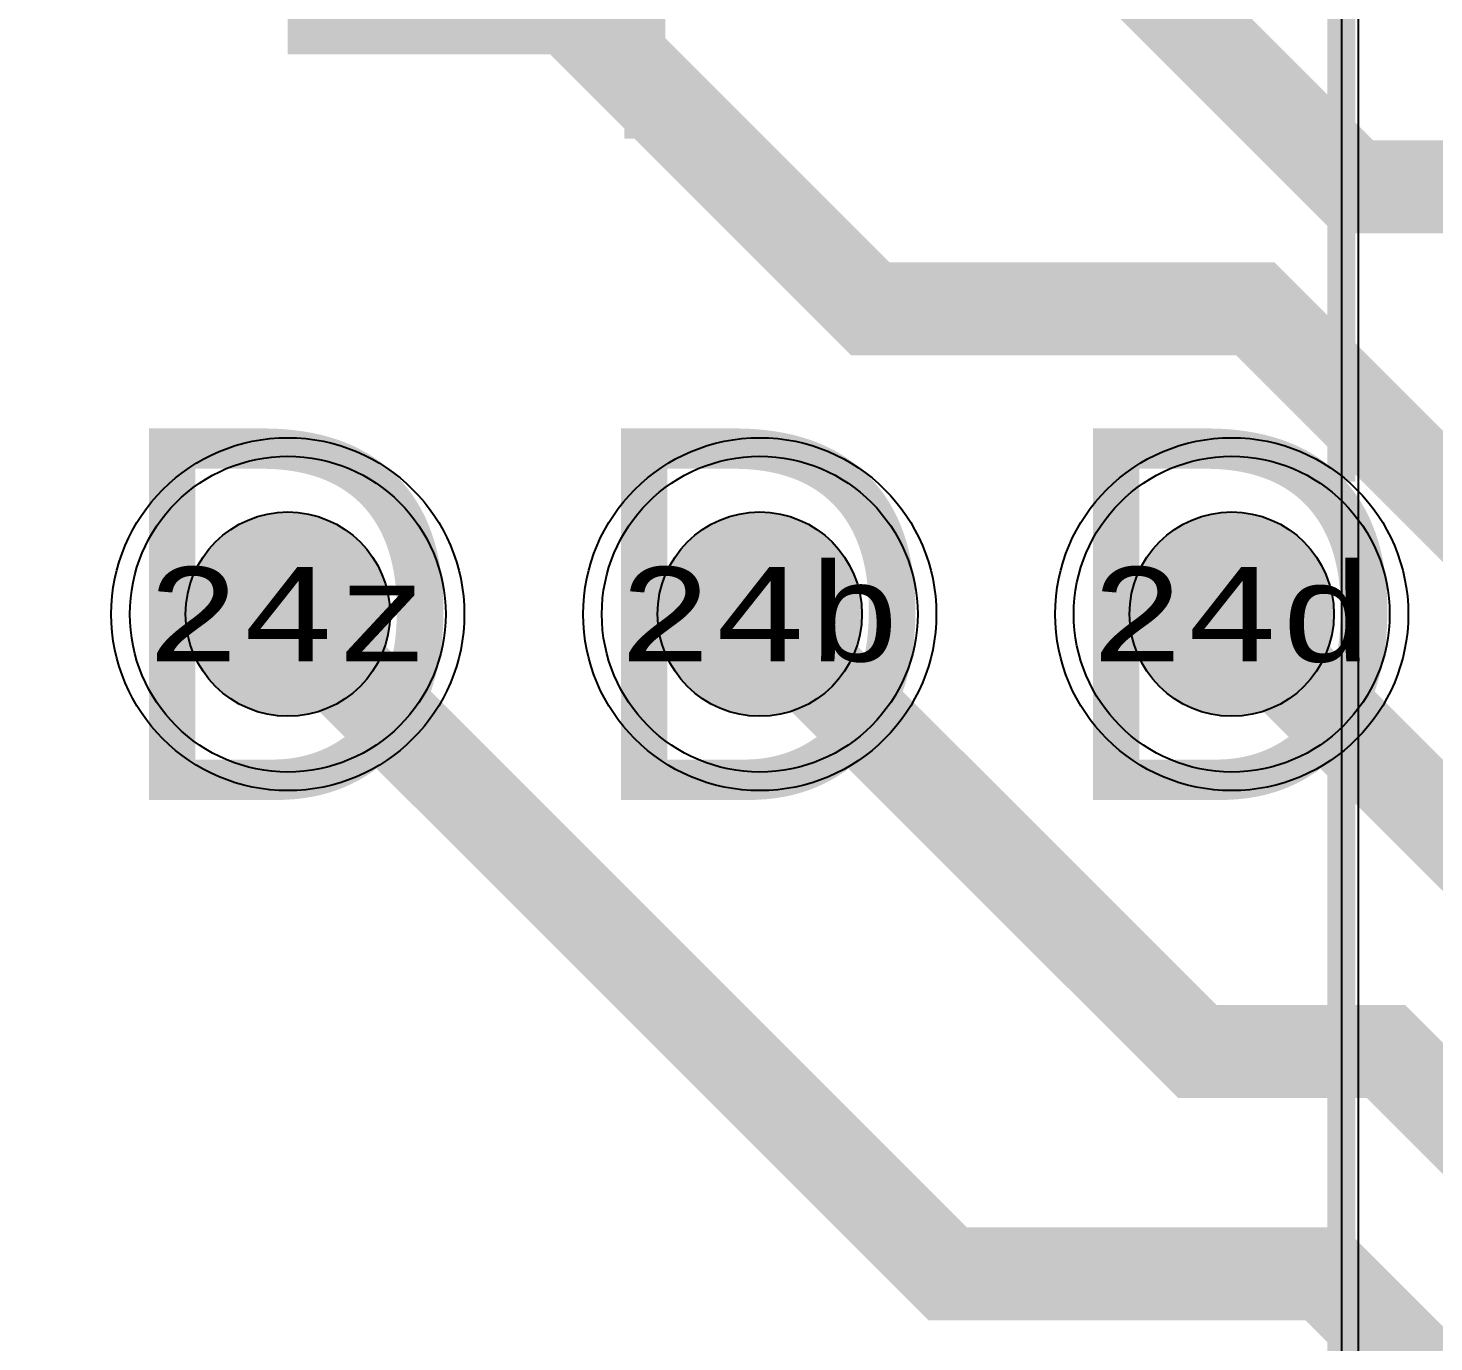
# Model space of a CAD drawing. Extents: x -18 to 179, y -60 to 172.
# Drawn here: x 3.9 to 11.47, y 62.03 to 69.1 of the extents above; entities that cross this region are included whole.
import ezdxf
from ezdxf.enums import TextEntityAlignment as Align

# ---------------------------------------------------------------- set-up
doc = ezdxf.new("R2010")
doc.units = 0
doc.header["$MEASUREMENT"] = 0
for name, color, linetype in [('ASSEMBLY_OUTLINES_BTM', 191, 'CONTINUOUS'), ('ASSEMBLY_PART_NUMBERS_BTM', 191, 'CONTINUOUS'), ('DRILL_DRAWING', 21, 'CONTINUOUS'), ('GENERATED_SILKSCREEN_BTM', 255, 'CONTINUOUS'), ('PART_HOLES_LAYER_BOTTOM', 30, 'CONTINUOUS'), ('PART_HOLES_LAYER_TOP', 30, 'CONTINUOUS'), ('PART_PADS_LAYER_BOTTOM', 230, 'CONTINUOUS'), ('PART_PADS_LAYER_TOP', 150, 'CONTINUOUS'), ('PIN_NUMBERS_BTM', 8, 'CONTINUOUS'), ('PIN_NUMBERS_TOP', 8, 'CONTINUOUS'), ('PLACEMENT_OUTLINES_BTM', 222, 'CONTINUOUS'), ('SILKSCREEN_OUTLINES_BTM', 211, 'CONTINUOUS'), ('SOLDERMASK_PADS_BTM', 102, 'CONTINUOUS'), ('SOLDERMASK_PADS_TOP', 102, 'CONTINUOUS'), ('TRACES_LAYER_TOP', 150, 'CONTINUOUS')]:
    doc.layers.add(name, color=color, linetype=linetype)
doc.styles.add('COURIER_NEW', font='COUR.TTF')
doc.styles.add('VERIBEST_GERBER_0', font='txt')

msp = doc.modelspace()

# ---------------------------------------------------------------- hatches: boundary and pattern name
at = {"layer": 'PART_HOLES_LAYER_BOTTOM'}
h = msp.add_hatch(color=256, dxfattribs=at)
edge = h.paths.add_edge_path()
edge.add_arc((5.3, 65.95), 0.55, 0, 360)
h = msp.add_hatch(color=256, dxfattribs=at)
edge = h.paths.add_edge_path()
edge.add_arc((7.84, 65.95), 0.55, 0, 360)
h = msp.add_hatch(color=256, dxfattribs=at)
edge = h.paths.add_edge_path()
edge.add_arc((10.38, 65.95), 0.55, 0, 360)
at = {"layer": 'PART_HOLES_LAYER_TOP'}
h = msp.add_hatch(color=256, dxfattribs=at)
edge = h.paths.add_edge_path()
edge.add_arc((5.3, 65.95), 0.55, 0, 360)
h = msp.add_hatch(color=256, dxfattribs=at)
edge = h.paths.add_edge_path()
edge.add_arc((7.84, 65.95), 0.55, 0, 360)
h = msp.add_hatch(color=256, dxfattribs=at)
edge = h.paths.add_edge_path()
edge.add_arc((10.38, 65.95), 0.55, 0, 360)

# ---------------------------------------------------------------- linework, layer by layer
at = {"layer": 'ASSEMBLY_OUTLINES_BTM'}
for points in [[(-10.94, 38), (-10.94, 132), (11.06, 132), (11.06, 38)], [(0, 38), (0, 132), (10.97, 132), (10.97, 38)]]:
    msp.add_lwpolyline(points, close=True, dxfattribs=at)
at = {"layer": 'GENERATED_SILKSCREEN_BTM', "const_width": 0.15}
for points in [[(10.970005, 66.662404, 0.00000346), (10.969995, 66.662412), (10.969995, 70.317588, 0.00000346), (10.970005, 70.317596), (10.970005, 66.662404)], [(10.970005, 61.522404, 0.00000346), (10.969995, 61.522412), (10.969995, 65.237588, 0.00000346), (10.970005, 65.237596), (10.970005, 61.522404)]]:
    msp.add_lwpolyline(points, format="xyb", dxfattribs=at)
at = {"layer": 'PART_HOLES_LAYER_BOTTOM'}
for centre in [(5.3, 65.95), (7.84, 65.95), (10.38, 65.95)]:
    msp.add_circle(centre, 0.55, dxfattribs=at)
at = {"layer": 'PART_HOLES_LAYER_TOP'}
for centre in [(5.3, 65.95), (7.84, 65.95), (10.38, 65.95)]:
    msp.add_circle(centre, 0.55, dxfattribs=at)
at = {"layer": 'PART_PADS_LAYER_BOTTOM'}
for centre in [(5.3, 65.95), (7.84, 65.95), (10.38, 65.95)]:
    msp.add_circle(centre, 0.85, dxfattribs=at)
at = {"layer": 'PART_PADS_LAYER_TOP'}
for centre in [(5.3, 65.95), (7.84, 65.95), (10.38, 65.95)]:
    msp.add_circle(centre, 0.85, dxfattribs=at)
at = {"layer": 'PLACEMENT_OUTLINES_BTM'}
msp.add_lwpolyline([(0.59, 38), (0.59, 132), (10.97, 132), (10.97, 38)], close=True, dxfattribs=at)
at = {"layer": 'SILKSCREEN_OUTLINES_BTM'}
msp.add_lwpolyline([(1.34, 38), (1.34, 132), (10.97, 132), (10.97, 38)], close=True, dxfattribs=at)
at = {"layer": 'SOLDERMASK_PADS_BTM'}
for centre in [(5.3, 65.95), (7.84, 65.95), (10.38, 65.95)]:
    msp.add_circle(centre, 0.95, dxfattribs=at)
at = {"layer": 'SOLDERMASK_PADS_TOP'}
for centre in [(5.3, 65.95), (7.84, 65.95), (10.38, 65.95)]:
    msp.add_circle(centre, 0.95, dxfattribs=at)
at = {"layer": 'TRACES_LAYER_TOP', "const_width": 0.5}
for points in [[(5.3, 71.03), (6.095496, 70.234504), (6.095496, 69.932879), (8.434551, 67.593824), (10.507238, 67.593824), (13.8, 64.301062), (13.8, 64.279963), (28.319123, 49.76084), (28.340222, 49.76084), (28.851062, 49.25), (31.3, 49.25)], [(12.55, 68.25), (11.038862, 68.25), (9.142746, 70.146116), (8.723884, 70.146116), (7.84, 71.03)], [(5.3, 65.95), (8.851195, 62.398805), (10.879618, 62.398805), (16.844164, 56.434259), (18.887987, 56.434259), (27.511406, 47.81084), (27.511409, 47.81084), (27.581508, 47.740741), (27.581508, 46.068492), (31.3, 42.35), (31.3, 42.25)], [(7.84, 65.95), (10.194736, 63.595264), (11.210907, 63.595264), (17.40504, 57.401131), (18.840354, 57.401131), (27.780645, 48.46084), (27.801744, 48.46084), (28.312584, 47.95), (28.312587, 47.95), (28.568942, 47.693645), (28.568942, 46.651632), (30.470574, 44.75), (31.3, 44.75)], [(10.38, 65.95), (18.260431, 58.069569), (19.091155, 58.069569), (28.049884, 49.11084), (28.070983, 49.11084), (28.581823, 48.6), (29.8, 48.6), (31.3, 47.1), (31.3, 47)]]:
    msp.add_lwpolyline(points, dxfattribs=at)

# ---------------------------------------------------------------- texts
at = {"layer": 'ASSEMBLY_PART_NUMBERS_BTM', "style": 'VERIBEST_GERBER_0', "text_generation_flag": 2}
msp.add_text('09063486901', height=2.032, rotation=90, dxfattribs=at).set_placement((5.3, 85), align=Align.TOP_LEFT)
at = {"layer": 'DRILL_DRAWING', "style": 'VERIBEST_GERBER_0'}
for p in [(5.3, 65.95), (7.84, 65.95), (10.38, 65.95)]:
    msp.add_text('D', height=2, dxfattribs=at).set_placement(p, align=Align.MIDDLE_CENTER)
at = {"layer": 'PIN_NUMBERS_BTM', "style": 'COURIER_NEW'}
for s, p in [('24z', (5.3, 65.95)), ('24b', (7.84, 65.95)), ('24d', (10.38, 65.95))]:
    msp.add_text(s, height=0.508, dxfattribs=at).set_placement(p, align=Align.MIDDLE_CENTER)
at = {"layer": 'PIN_NUMBERS_TOP', "style": 'COURIER_NEW'}
for s, p in [('24z', (5.3, 65.95)), ('24b', (7.84, 65.95)), ('24d', (10.38, 65.95))]:
    msp.add_text(s, height=0.508, dxfattribs=at).set_placement(p, align=Align.MIDDLE_CENTER)

doc.saveas('drawing.dxf')
